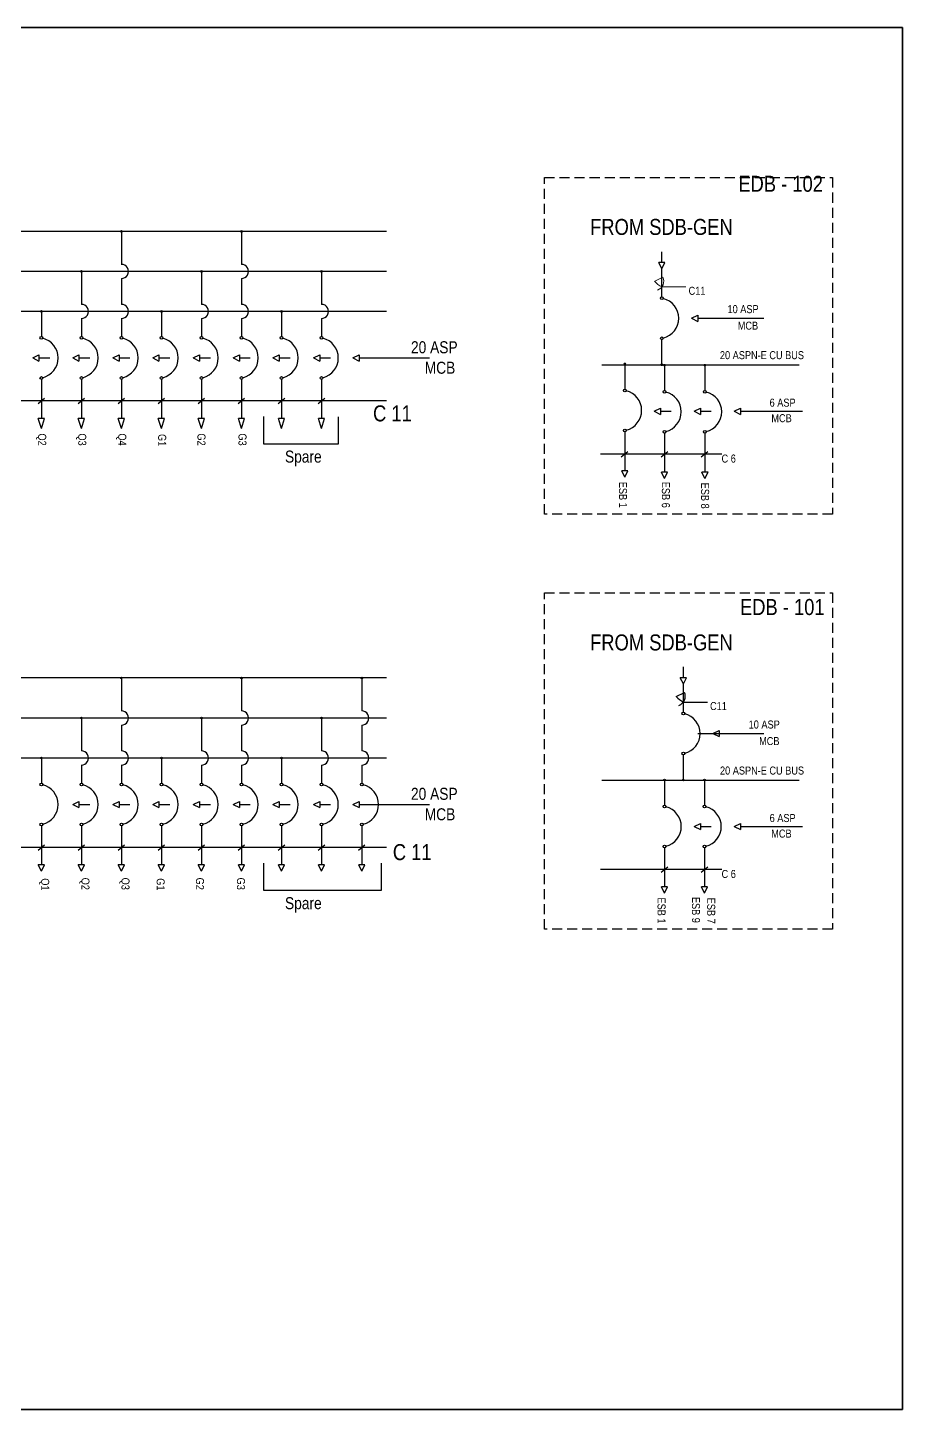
# Model space of a CAD drawing. Header units: inches. Extents: x 4603 to 5075, y 1470 to 1815.
# Drawn here: x 4856.5 to 5075.1, y 1469.5 to 1814.8 of the extents above; entities that cross this region are included whole.
import ezdxf

# ---------------------------------------------------------------- set-up
doc = ezdxf.new("R2010")
doc.units = ezdxf.units.IN
doc.header["$MEASUREMENT"] = 0
doc.linetypes.add('DASHED', pattern=[0.75, 0.5, -0.25])
for name, color, linetype, lineweight in [('DOOR', 2, 'Continuous', 15), ('ETEXT', 111, 'Continuous', 5), ('S. Wall', 101, 'Continuous', 25), ('WALL', 3, 'Continuous', 35)]:
    doc.layers.add(name, color=color, linetype=linetype, lineweight=lineweight)
doc.styles.add('arial narrow', font='ARIALN.TTF')

# ---------------------------------------------------------------- blocks, each defined once
blk = doc.blocks.new('b')
at = {"layer": 'DOOR'}
blk.add_hatch(color=256, dxfattribs=at).paths.add_polyline_path([(-8777.37, -2400.87, 1), (-8777.8, -2400.87, 1)])
at = {"layer": 'Defpoints'}
for p, q in [((-8777.37, -2400.87), (-8771.31, -2400.87)), ((-8760.63, -2400.87), (-8750.86, -2400.87)), ((-8749.31, -2400.87), (-8750.86, -2400.09)), ((-8750.86, -2400.09), (-8750.86, -2401.64)), ((-8749.31, -2400.87), (-8750.86, -2401.64))]:
    blk.add_line(p, q, dxfattribs=at)
for centre in [(-8770.97, -2400.87), (-8760.97, -2400.87)]:
    blk.add_circle(centre, 0.341, dxfattribs=at)
blk.add_arc((-8765.97, -2401.74), 5.07, 13.7136, 166.2864, dxfattribs=at)
at = {"layer": 'DOOR'}
blk.add_circle((-8777.59, -2400.87), 0.211, dxfattribs=at)

msp = doc.modelspace()

# ---------------------------------------------------------------- hatches: boundary and pattern name
at = {"layer": 'S. Wall'}
for points in [[(4880.13, 1763.84, 1), (4879.71, 1763.84, 1)], [(4910.13, 1763.84, 1), (4909.71, 1763.84, 1)], [(4870.13, 1753.84, 1), (4869.71, 1753.84, 1)], [(4900.13, 1753.84, 1), (4899.71, 1753.84, 1)], [(4930.13, 1753.84, 1), (4929.71, 1753.84, 1)], [(4860.13, 1743.84, 1), (4859.71, 1743.84, 1)], [(4890.13, 1743.84, 1), (4889.71, 1743.84, 1)], [(4920.13, 1743.84, 1), (4919.71, 1743.84, 1)], [(5014.97, 1730.72, 1), (5014.97, 1730.3, 1)], [(4880.13, 1652.26, 1), (4879.71, 1652.26, 1)], [(4910.13, 1652.26, 1), (4909.71, 1652.26, 1)], [(4939.98, 1652.05, 1), (4939.98, 1652.48, 1)], [(4870.13, 1642.26, 1), (4869.71, 1642.26, 1)], [(4900.13, 1642.26, 1), (4899.71, 1642.26, 1)], [(4930.13, 1642.26, 1), (4929.71, 1642.26, 1)], [(4860.13, 1632.26, 1), (4859.71, 1632.26, 1)], [(4890.13, 1632.26, 1), (4889.71, 1632.26, 1)], [(4920.13, 1632.26, 1), (4919.71, 1632.26, 1)], [(5015.84, 1626.76, 1), (5015.42, 1626.76, 1)], [(5020.34, 1626.97, 1), (5020.34, 1626.55, 1)], [(5025.84, 1626.76, 1), (5025.42, 1626.76, 1)]]:
    msp.add_hatch(color=0, dxfattribs=at).paths.add_polyline_path(points)

# ---------------------------------------------------------------- linework, layer by layer
at = {"layer": 'ETEXT', "color": 0}
for p, q in [((5013.18, 1751.39), (5015.22, 1752.42)), ((5014.97, 1749.98), (5021, 1749.98))]:
    msp.add_line(p, q, dxfattribs=at)
for centre, radius, start, end in [((5017.72, 1755.33), 6.02, 220.8922, 242.8025), ((5013.1, 1751.4), 2.35, 288.7224, 25.5787)]:
    msp.add_arc(centre, radius, start, end, dxfattribs=at)
at = {"layer": 'S. Wall', "color": 0}
for p, q in [((4946.2, 1763.84), (4627.88, 1763.84)), ((4879.92, 1763.63), (4879.92, 1755.61)), ((4909.92, 1763.63), (4909.92, 1755.61)), ((5014.97, 1756.07), (5014.97, 1758.77)), ((4946.2, 1753.84), (4627.88, 1753.84)), ((5014.97, 1754.51), (5014.2, 1756.07)), ((5015.75, 1756.07), (5014.2, 1756.07)), ((5014.97, 1754.51), (5015.75, 1756.07)), ((5014.97, 1747.47), (5014.97, 1754.51)), ((4869.92, 1753.63), (4869.92, 1745.61)), ((4879.92, 1752.07), (4879.92, 1745.61)), ((4899.92, 1753.63), (4899.92, 1745.61)), ((4909.92, 1752.07), (4909.92, 1745.61)), ((4929.92, 1753.63), (4929.92, 1745.61)), ((4946.2, 1743.84), (4627.88, 1743.84)), ((4859.92, 1743.63), (4859.92, 1737.56)), ((4889.92, 1743.63), (4889.92, 1737.56)), ((4919.92, 1743.63), (4919.92, 1737.56)), ((4869.92, 1742.08), (4869.92, 1737.56)), ((4879.92, 1742.08), (4879.92, 1737.56)), ((4899.92, 1742.08), (4899.92, 1737.56)), ((4909.92, 1742.08), (4909.92, 1737.56)), ((4929.92, 1742.08), (4929.92, 1737.56)), ((5022.36, 1742.13), (5023.92, 1742.9)), ((5022.36, 1742.13), (5023.92, 1741.35)), ((5023.92, 1742.9), (5023.92, 1741.35)), ((5023.92, 1742.13), (5040.43, 1742.13)), ((5014.97, 1730.72), (5014.97, 1736.79)), ((4857.75, 1732.22), (4859.31, 1733)), ((4857.75, 1732.22), (4859.31, 1731.45)), ((4859.31, 1733), (4859.31, 1731.45)), ((4859.31, 1732.22), (4862, 1732.22)), ((4867.76, 1732.22), (4869.32, 1733)), ((4867.76, 1732.22), (4869.32, 1731.45)), ((4869.32, 1733), (4869.32, 1731.45)), ((4869.32, 1732.22), (4872.02, 1732.22)), ((4877.78, 1732.22), (4879.33, 1733)), ((4877.78, 1732.22), (4879.33, 1731.45)), ((4879.33, 1733), (4879.33, 1731.45)), ((4879.33, 1732.22), (4882.03, 1732.22)), ((4887.75, 1732.22), (4889.31, 1733)), ((4887.75, 1732.22), (4889.31, 1731.45)), ((4889.31, 1733), (4889.31, 1731.45)), ((4889.31, 1732.22), (4892.01, 1732.22)), ((4897.89, 1732.22), (4899.45, 1733)), ((4897.89, 1732.22), (4899.45, 1731.45)), ((4899.45, 1733), (4899.45, 1731.45)), ((4899.45, 1732.22), (4902.15, 1732.22)), ((4907.87, 1732.22), (4909.43, 1733)), ((4907.87, 1732.22), (4909.43, 1731.45)), ((4909.43, 1733), (4909.43, 1731.45)), ((4909.43, 1732.22), (4912.13, 1732.22)), ((4917.8, 1732.22), (4919.36, 1733)), ((4917.8, 1732.22), (4919.36, 1731.45)), ((4919.36, 1733), (4919.36, 1731.45)), ((4919.36, 1732.22), (4922.06, 1732.22)), ((4927.91, 1732.22), (4929.47, 1733)), ((4927.91, 1732.22), (4929.47, 1731.45)), ((4929.47, 1733), (4929.47, 1731.45)), ((4929.47, 1732.22), (4932.17, 1732.22)), ((4937.76, 1732.22), (4939.31, 1733)), ((4937.76, 1732.22), (4939.31, 1731.45)), ((4939.31, 1733), (4939.31, 1731.45)), ((4939.31, 1732.22), (4956.89, 1732.22)), ((4999.93, 1730.51), (5049.29, 1730.51)), ((4859.92, 1726.88), (4859.92, 1717.12)), ((4869.92, 1726.88), (4869.92, 1717.12)), ((4879.92, 1726.88), (4879.92, 1717.12)), ((4889.92, 1726.88), (4889.92, 1717.12)), ((4899.92, 1726.88), (4899.92, 1717.12)), ((4909.92, 1726.88), (4909.92, 1717.12)), ((4919.92, 1726.88), (4919.92, 1717.12)), ((4929.92, 1726.88), (4929.92, 1717.12)), ((4946.2, 1721.5), (4830.71, 1721.5)), ((5013.07, 1718.89), (5014.63, 1719.67)), ((5014.63, 1719.67), (5014.63, 1718.12)), ((5023.07, 1718.89), (5024.63, 1719.67)), ((5024.63, 1719.67), (5024.63, 1718.12)), ((5033.07, 1718.89), (5034.63, 1719.67)), ((5034.63, 1719.67), (5034.63, 1718.12)), ((4859.92, 1714.56), (4859.14, 1717.12)), ((4860.69, 1717.12), (4859.14, 1717.12)), ((4859.92, 1714.56), (4860.69, 1717.12)), ((4869.92, 1714.56), (4869.14, 1717.12)), ((4870.69, 1717.12), (4869.14, 1717.12)), ((4869.92, 1714.56), (4870.69, 1717.12)), ((4879.92, 1714.56), (4879.14, 1717.12)), ((4880.69, 1717.12), (4879.14, 1717.12)), ((4879.92, 1714.56), (4880.69, 1717.12)), ((4889.92, 1714.56), (4889.14, 1717.12)), ((4890.69, 1717.12), (4889.14, 1717.12)), ((4889.92, 1714.56), (4890.69, 1717.12)), ((4899.92, 1714.56), (4899.14, 1717.12)), ((4900.69, 1717.12), (4899.14, 1717.12)), ((4899.92, 1714.56), (4900.69, 1717.12)), ((4909.92, 1714.56), (4909.14, 1717.12)), ((4910.69, 1717.12), (4909.14, 1717.12)), ((4909.92, 1714.56), (4910.69, 1717.12)), ((4915.53, 1710.71), (4915.53, 1717.61)), ((4919.92, 1714.56), (4919.14, 1717.12)), ((4920.69, 1717.12), (4919.14, 1717.12)), ((4919.92, 1714.56), (4920.69, 1717.12)), ((4929.92, 1714.56), (4929.14, 1717.12)), ((4930.69, 1717.12), (4929.14, 1717.12)), ((4929.92, 1714.56), (4930.69, 1717.12)), ((4934.05, 1717.54), (4934.05, 1710.71)), ((5013.07, 1718.89), (5014.63, 1718.12)), ((5014.63, 1718.89), (5017.32, 1718.89)), ((5023.07, 1718.89), (5024.63, 1718.12)), ((5024.63, 1718.89), (5027.32, 1718.89)), ((5033.07, 1718.89), (5034.63, 1718.12)), ((5034.63, 1718.89), (5037.32, 1718.89)), ((5037.32, 1718.89), (5050.12, 1718.89)), ((4934.05, 1710.71), (4915.53, 1710.71)), ((5029.92, 1708.18), (4999.64, 1708.18)), ((5020.34, 1652.32), (5020.34, 1655.02)), ((4946.2, 1652.26), (4627.88, 1652.26)), ((4879.92, 1652.05), (4879.92, 1644.04)), ((4909.92, 1652.05), (4909.92, 1644.04)), ((4939.98, 1652.05), (4939.98, 1644.04)), ((5020.34, 1650.76), (5019.56, 1652.32)), ((5021.11, 1652.32), (5019.56, 1652.32)), ((5020.34, 1650.76), (5021.11, 1652.32)), ((5020.34, 1643.71), (5020.34, 1650.76)), ((5018.54, 1647.64), (5020.59, 1648.66)), ((5020.34, 1646.23), (5026.36, 1646.23)), ((4946.2, 1642.26), (4627.88, 1642.26)), ((4869.92, 1642.05), (4869.92, 1634.04)), ((4879.92, 1640.49), (4879.92, 1634.04)), ((4899.92, 1642.05), (4899.92, 1634.04)), ((4909.92, 1640.49), (4909.92, 1634.04)), ((4929.92, 1642.05), (4929.92, 1634.04)), ((4939.98, 1640.49), (4939.98, 1634.04)), ((5023.92, 1638.37), (5040.43, 1638.37)), ((5027.72, 1638.37), (5029.28, 1639.15)), ((5027.72, 1638.37), (5029.28, 1637.6)), ((5029.28, 1639.15), (5029.28, 1637.6)), ((5020.34, 1626.97), (5020.34, 1633.03)), ((4946.2, 1632.26), (4627.88, 1632.26)), ((4859.92, 1632.05), (4859.92, 1625.99)), ((4869.92, 1630.5), (4869.92, 1625.99)), ((4879.92, 1630.5), (4879.92, 1625.99)), ((4889.92, 1632.05), (4889.92, 1625.99)), ((4899.92, 1630.5), (4899.92, 1625.99)), ((4909.92, 1630.5), (4909.92, 1625.99)), ((4919.92, 1632.05), (4919.92, 1625.99)), ((4929.92, 1630.5), (4929.92, 1625.99)), ((4939.98, 1630.5), (4939.98, 1625.99)), ((4999.93, 1626.76), (5049.29, 1626.76)), ((5015.63, 1626.55), (5015.63, 1620.48)), ((5025.63, 1626.55), (5025.63, 1620.48)), ((4867.76, 1620.65), (4869.32, 1621.42)), ((4867.76, 1620.65), (4869.32, 1619.88)), ((4869.32, 1621.42), (4869.32, 1619.88)), ((4869.32, 1620.65), (4872.02, 1620.65)), ((4877.78, 1620.65), (4879.33, 1621.42)), ((4877.78, 1620.65), (4879.33, 1619.88)), ((4879.33, 1621.42), (4879.33, 1619.88)), ((4879.33, 1620.65), (4882.03, 1620.65)), ((4887.75, 1620.65), (4889.31, 1621.42)), ((4887.75, 1620.65), (4889.31, 1619.88)), ((4889.31, 1621.42), (4889.31, 1619.88)), ((4889.31, 1620.65), (4892.01, 1620.65)), ((4897.89, 1620.65), (4899.45, 1621.42)), ((4897.89, 1620.65), (4899.45, 1619.88)), ((4899.45, 1621.42), (4899.45, 1619.88)), ((4899.45, 1620.65), (4902.15, 1620.65)), ((4907.87, 1620.65), (4909.43, 1621.42)), ((4907.87, 1620.65), (4909.43, 1619.88)), ((4909.43, 1621.42), (4909.43, 1619.88)), ((4909.43, 1620.65), (4912.13, 1620.65)), ((4917.8, 1620.65), (4919.36, 1621.42)), ((4917.8, 1620.65), (4919.36, 1619.88)), ((4919.36, 1621.42), (4919.36, 1619.88)), ((4919.36, 1620.65), (4922.06, 1620.65)), ((4927.91, 1620.65), (4929.47, 1621.42)), ((4927.91, 1620.65), (4929.47, 1619.88)), ((4929.47, 1621.42), (4929.47, 1619.88)), ((4929.47, 1620.65), (4932.17, 1620.65)), ((4937.76, 1620.65), (4939.31, 1621.42)), ((4937.76, 1620.65), (4939.31, 1619.88)), ((4939.31, 1621.42), (4939.31, 1619.88)), ((4939.31, 1620.65), (4956.89, 1620.65)), ((5023.07, 1615.14), (5024.63, 1615.92)), ((5024.63, 1615.92), (5024.63, 1614.37)), ((5033.07, 1615.14), (5034.63, 1615.92)), ((5034.63, 1615.92), (5034.63, 1614.37)), ((4859.92, 1615.31), (4859.92, 1605.54)), ((4869.92, 1615.31), (4869.92, 1605.54)), ((4879.92, 1615.31), (4879.92, 1605.54)), ((4889.92, 1615.31), (4889.92, 1605.54)), ((4899.92, 1615.31), (4899.92, 1605.54)), ((4909.92, 1615.31), (4909.92, 1605.54)), ((4919.92, 1615.31), (4919.92, 1605.54)), ((4929.92, 1615.31), (4929.92, 1605.54)), ((4939.98, 1615.31), (4939.98, 1605.54)), ((5023.07, 1615.14), (5024.63, 1614.37)), ((5024.63, 1615.14), (5027.32, 1615.14)), ((5033.07, 1615.14), (5034.63, 1614.37)), ((5034.63, 1615.14), (5037.32, 1615.14)), ((5037.32, 1615.14), (5050.12, 1615.14)), ((4946.2, 1609.93), (4830.71, 1609.93)), ((5015.63, 1609.8), (5015.63, 1600.04)), ((5025.63, 1609.8), (5025.63, 1600.04)), ((4859.92, 1603.98), (4859.14, 1605.54)), ((4860.69, 1605.54), (4859.14, 1605.54)), ((4859.92, 1603.98), (4860.69, 1605.54)), ((4869.92, 1603.98), (4869.14, 1605.54)), ((4870.69, 1605.54), (4869.14, 1605.54)), ((4869.92, 1603.98), (4870.69, 1605.54)), ((4879.92, 1603.98), (4879.14, 1605.54)), ((4880.69, 1605.54), (4879.14, 1605.54)), ((4879.92, 1603.98), (4880.69, 1605.54)), ((4889.92, 1603.98), (4889.14, 1605.54)), ((4890.69, 1605.54), (4889.14, 1605.54)), ((4889.92, 1603.98), (4890.69, 1605.54)), ((4899.92, 1603.98), (4899.14, 1605.54)), ((4900.69, 1605.54), (4899.14, 1605.54)), ((4899.92, 1603.98), (4900.69, 1605.54)), ((4909.92, 1603.98), (4909.14, 1605.54)), ((4910.69, 1605.54), (4909.14, 1605.54)), ((4909.92, 1603.98), (4910.69, 1605.54)), ((4915.53, 1599.13), (4915.53, 1606.03)), ((4919.92, 1603.98), (4919.14, 1605.54)), ((4920.69, 1605.54), (4919.14, 1605.54)), ((4919.92, 1603.98), (4920.69, 1605.54)), ((4929.92, 1603.98), (4929.14, 1605.54)), ((4930.69, 1605.54), (4929.14, 1605.54)), ((4929.92, 1603.98), (4930.69, 1605.54)), ((4939.98, 1603.98), (4939.21, 1605.54)), ((4940.75, 1605.54), (4939.21, 1605.54)), ((4939.98, 1603.98), (4940.75, 1605.54)), ((4944.81, 1605.97), (4944.81, 1599.13)), ((5029.92, 1604.42), (4999.64, 1604.42)), ((4944.81, 1599.13), (4915.53, 1599.13)), ((5015.63, 1598.48), (5014.85, 1600.04)), ((5016.4, 1600.04), (5014.85, 1600.04)), ((5015.63, 1598.48), (5016.4, 1600.04)), ((5025.63, 1598.48), (5024.85, 1600.04)), ((5026.4, 1600.04), (5024.85, 1600.04)), ((5025.63, 1598.48), (5026.4, 1600.04))]:
    msp.add_line(p, q, dxfattribs=at)
at = {"layer": 'S. Wall', "color": 0, "ltscale": 5}
for p, q in [((4859.11, 1720.81), (4860.72, 1722.19)), ((4869.11, 1720.81), (4870.72, 1722.19)), ((4879.11, 1720.81), (4880.72, 1722.19)), ((4889.11, 1720.81), (4890.72, 1722.19)), ((4899.11, 1720.81), (4900.72, 1722.19)), ((4909.11, 1720.81), (4910.72, 1722.19)), ((4919.11, 1720.81), (4920.72, 1722.19)), ((4929.11, 1720.81), (4930.72, 1722.19)), ((5004.82, 1707.49), (5006.43, 1708.86)), ((5014.82, 1707.49), (5016.43, 1708.86)), ((5024.82, 1707.49), (5026.43, 1708.86)), ((4859.11, 1609.24), (4860.72, 1610.61)), ((4869.11, 1609.24), (4870.72, 1610.61)), ((4879.11, 1609.24), (4880.72, 1610.61)), ((4889.11, 1609.24), (4890.72, 1610.61)), ((4899.11, 1609.24), (4900.72, 1610.61)), ((4909.11, 1609.24), (4910.72, 1610.61)), ((4919.11, 1609.24), (4920.72, 1610.61)), ((4929.11, 1609.24), (4930.72, 1610.61)), ((4939.18, 1609.24), (4940.78, 1610.61)), ((5014.82, 1603.74), (5016.43, 1605.11)), ((5024.82, 1603.74), (5026.43, 1605.11))]:
    msp.add_line(p, q, dxfattribs=at)
at = {"layer": 'S. Wall', "color": 0, "linetype": 'DASHED', "ltscale": 5}
for p, q in [((4985.68, 1589.48), (4985.68, 1673.51)), ((4985.68, 1673.51), (5057.58, 1673.51)), ((5057.58, 1673.51), (5057.58, 1589.48)), ((5057.58, 1589.48), (4985.68, 1589.48))]:
    msp.add_line(p, q, dxfattribs=at)
msp.add_lwpolyline([(5057.58, 1777.27), (5057.58, 1693.23), (4985.68, 1693.23), (4985.68, 1777.27)], close=True, dxfattribs=at)
at = {"layer": 'S. Wall', "color": 0}
for centre, radius in [((4879.92, 1763.84), 0.211), ((4909.92, 1763.84), 0.211), ((4869.92, 1753.84), 0.211), ((4899.92, 1753.84), 0.211), ((4929.92, 1753.84), 0.211), ((5014.97, 1747.13), 0.341), ((4859.92, 1743.84), 0.211), ((4889.92, 1743.84), 0.211), ((4919.92, 1743.84), 0.211), ((4859.92, 1737.22), 0.341), ((4869.92, 1737.22), 0.341), ((4879.92, 1737.22), 0.341), ((4889.92, 1737.22), 0.341), ((4899.92, 1737.22), 0.341), ((4909.92, 1737.22), 0.341), ((4919.92, 1737.22), 0.341), ((4929.92, 1737.22), 0.341), ((5014.97, 1737.13), 0.341), ((5014.97, 1730.51), 0.211), ((4859.92, 1727.22), 0.341), ((4869.92, 1727.22), 0.341), ((4879.92, 1727.22), 0.341), ((4889.92, 1727.22), 0.341), ((4899.92, 1727.22), 0.341), ((4909.92, 1727.22), 0.341), ((4919.92, 1727.22), 0.341), ((4929.92, 1727.22), 0.341), ((4879.92, 1652.26), 0.211), ((4909.92, 1652.26), 0.211), ((4939.98, 1652.26), 0.211), ((5020.34, 1643.37), 0.341), ((4869.92, 1642.26), 0.211), ((4899.92, 1642.26), 0.211), ((4929.92, 1642.26), 0.211), ((5020.34, 1633.37), 0.341), ((4859.92, 1632.26), 0.211), ((4889.92, 1632.26), 0.211), ((4919.92, 1632.26), 0.211), ((5015.63, 1626.76), 0.211), ((5020.34, 1626.76), 0.211), ((5025.63, 1626.76), 0.211), ((4859.92, 1625.65), 0.341), ((4869.92, 1625.65), 0.341), ((4879.92, 1625.65), 0.341), ((4889.92, 1625.65), 0.341), ((4899.92, 1625.65), 0.341), ((4909.92, 1625.65), 0.341), ((4919.92, 1625.65), 0.341), ((4929.92, 1625.65), 0.341), ((4939.98, 1625.65), 0.341), ((5015.63, 1620.14), 0.341), ((5025.63, 1620.14), 0.341), ((4859.92, 1615.65), 0.341), ((4869.92, 1615.65), 0.341), ((4879.92, 1615.65), 0.341), ((4889.92, 1615.65), 0.341), ((4899.92, 1615.65), 0.341), ((4909.92, 1615.65), 0.341), ((4919.92, 1615.65), 0.341), ((4929.92, 1615.65), 0.341), ((4939.98, 1615.65), 0.341), ((5015.63, 1610.14), 0.341), ((5025.63, 1610.14), 0.341)]:
    msp.add_circle(centre, radius, dxfattribs=at)
for centre, radius, start, end in [((4879.91, 1753.83), 1.77, 270, 90.3209), ((4909.91, 1753.83), 1.77, 270, 90.3209), ((5014.1, 1742.13), 5.07, 283.7136, 76.2864), ((4869.91, 1743.84), 1.77, 269.6791, 90), ((4879.91, 1743.84), 1.77, 269.6791, 90), ((4899.91, 1743.84), 1.77, 269.6791, 90), ((4909.91, 1743.84), 1.77, 269.6791, 90), ((4929.91, 1743.84), 1.77, 269.6791, 90), ((4859.05, 1732.22), 5.07, 283.7136, 76.2864), ((4869.05, 1732.22), 5.07, 283.7136, 76.2864), ((4879.05, 1732.22), 5.07, 283.7136, 76.2864), ((4889.05, 1732.22), 5.07, 283.7136, 76.2864), ((4899.05, 1732.22), 5.07, 283.7136, 76.2864), ((4909.05, 1732.22), 5.07, 283.7136, 76.2864), ((4919.05, 1732.22), 5.07, 283.7136, 76.2864), ((4929.05, 1732.22), 5.07, 283.7136, 76.2864), ((5023.09, 1651.58), 6.02, 220.8922, 242.8025), ((5018.47, 1647.65), 2.35, 288.7224, 25.5787), ((4879.91, 1642.26), 1.77, 270, 90.3209), ((4909.91, 1642.26), 1.77, 270, 90.3209), ((4939.98, 1642.26), 1.77, 270, 90.3209), ((5019.47, 1638.37), 5.07, 283.7136, 76.2864), ((4869.91, 1632.27), 1.77, 269.6791, 90), ((4879.91, 1632.27), 1.77, 269.6791, 90), ((4899.91, 1632.27), 1.77, 269.6791, 90), ((4909.91, 1632.27), 1.77, 269.6791, 90), ((4929.91, 1632.27), 1.77, 269.6791, 90), ((4939.98, 1632.27), 1.77, 269.6791, 90), ((4859.05, 1620.65), 5.07, 283.7136, 76.2864), ((4869.05, 1620.65), 5.07, 283.7136, 76.2864), ((4879.05, 1620.65), 5.07, 283.7136, 76.2864), ((4889.05, 1620.65), 5.07, 283.7136, 76.2864), ((4899.05, 1620.65), 5.07, 283.7136, 76.2864), ((4909.05, 1620.65), 5.07, 283.7136, 76.2864), ((4919.05, 1620.65), 5.07, 283.7136, 76.2864), ((4929.05, 1620.65), 5.07, 283.7136, 76.2864), ((4939.11, 1620.65), 5.07, 283.7136, 76.2864), ((5014.76, 1615.14), 5.07, 283.7136, 76.2864), ((5024.76, 1615.14), 5.07, 283.7136, 76.2864)]:
    msp.add_arc(centre, radius, start, end, dxfattribs=at)
at = {"layer": 'WALL', "color": 0, "ltscale": 5}
msp.add_lwpolyline([(4603.11, 1814.75), (5075.07, 1814.75), (5075.07, 1469.52), (4603.11, 1469.52)], close=True, dxfattribs=at)

# ---------------------------------------------------------------- block references
at = {"layer": 'S. Wall', "color": 0, "rotation": 270}
for p in [(7406.59, -7046.85), (7416.48, -7047.19), (7426.59, -7047.19)]:
    msp.add_blockref('b', p, dxfattribs=at)

# ---------------------------------------------------------------- texts
at = {"layer": 'S. Wall', "color": 0, "style": 'arial narrow'}
for s, height, p in [('C11', 2, (5021.65, 1748)), ('20 ASP', 3, (4952.28, 1733.39)), ('MCB', 3, (4955.71, 1728.28)), ('C 11', 4, (4942.8, 1716.37)), ('Spare', 3, (4920.8, 1706.07)), ('EDB - 101', 4, (5034.5, 1667.99)), ('FROM SDB-GEN', 4, (4997.04, 1659.14)), ('C11', 2, (5027.02, 1644.25)), ('10 ASP', 2, (5036.66, 1639.63)), ('MCB', 2, (5039.27, 1635.5)), ('20 ASPN-E CU BUS', 2, (5029.5, 1628.13)), ('20 ASP', 3, (4952.28, 1621.82)), ('MCB', 3, (4955.71, 1616.7)), ('C 11', 4, (4947.74, 1606.75)), ('C 6', 2, (5029.89, 1602.29)), ('Spare', 3, (4920.8, 1594.49))]:
    msp.add_text(s, height=height, dxfattribs=at).set_placement(p)
for s, rotation, p in [('Q2', 270, (4859.13, 1713.35)), ('Q3', 270, (4869.14, 1713.36)), ('Q4', 270, (4879.14, 1713.36)), ('G1', 270, (4889.11, 1713.21)), ('G2', 270, (4898.92, 1713.37)), ('G3', 270, (4909.18, 1713.37)), ('6 ASP', 360, (5041.9, 1616.26)), ('MCB', 360, (5042.31, 1612.38)), ('Q1', 270, (4859.88, 1602.21)), ('Q2', 270, (4869.93, 1602.36)), ('Q3', 270, (4879.94, 1602.37)), ('G1', 270, (4888.73, 1602.22)), ('G2', 270, (4898.55, 1602.37)), ('G3', 270, (4908.8, 1602.38)), ('ESB 1', 270, (5013.89, 1597.41)), ('ESB 9', 270, (5022.49, 1597.56)), ('ESB 7', 270, (5026.3, 1597.35))]:
    msp.add_text(s, height=2, rotation=rotation, dxfattribs=at).set_placement(p)
at = {"layer": 'S. Wall', "color": 0, "attachment_point": 2, "style": 'arial narrow'}
for s, insert, char_height in [(' {\\H0.6667x;EDB - 102}', (5043.69, 1777.74), 6), ('FROM SDB-GEN', (5014.86, 1766.96), 4), ('10 ASP', (5035.26, 1745.42), 2), ('MCB', (5036.48, 1741.29), 2), ('20 ASPN-E CU BUS', (5039.98, 1733.92), 2), ('6 ASP', (5045.14, 1722.05), 2), ('MCB', (5044.88, 1718.17), 2), ('C 6', (5031.67, 1708.08), 2)]:
    msp.add_mtext(s, dxfattribs=dict(at, insert=insert, char_height=char_height))
at = {"layer": 'S. Wall', "color": 0, "char_height": 2, "attachment_point": 2, "rotation": 270, "style": 'arial narrow'}
for s, insert in [('ESB 1', (5006.26, 1698.03)), ('ESB 6', (5016.97, 1698.03)), ('ESB 8', (5026.77, 1697.81))]:
    msp.add_mtext(s, dxfattribs=dict(at, insert=insert))

doc.saveas('drawing.dxf')
